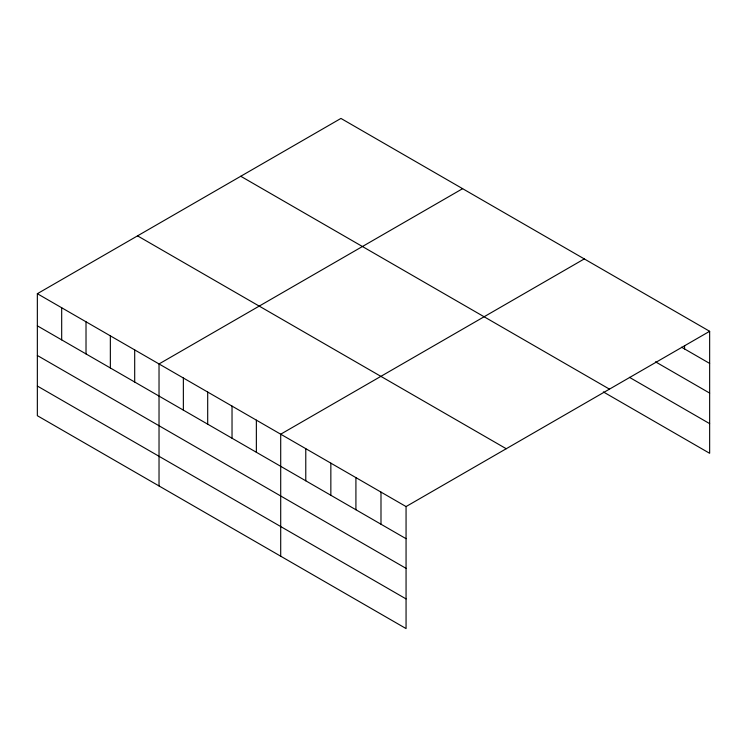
<?xml version="1.0" encoding="UTF-8"?>
<svg xmlns="http://www.w3.org/2000/svg" width="747" height="747" viewBox="0 0 747 747"><rect width="100%" height="100%" fill="white"/><g stroke="black" fill="none" stroke-linecap="round" stroke-linejoin="round"><path stroke-width="1.12" d="M603.343 391.923L709.65 453.298L709.65 331.295L340.94 118.428L37.35 293.702L37.35 415.705L406.06 628.572L406.06 506.569L37.35 293.702M462.617 188.674L159.027 363.948L159.027 485.952M584.285 258.92L280.704 434.194L280.704 556.198M406.06 506.569L709.65 331.295M681.572 347.215L709.65 363.425M655.492 361.819L709.65 393.09M629.422 377.319L709.65 423.642M240.758 176.264L609.468 389.14M137.532 235.856L506.242 448.732M37.35 325.832L406.06 538.699M37.35 355.488L406.06 568.364M37.35 386.04L406.06 598.917M684.579 345.506L684.579 348.952M380.989 492.096L380.989 524.226M355.917 477.622L355.917 509.753M330.846 463.149L330.846 495.28M305.775 448.667L305.775 480.797M256.361 420.15L256.361 452.28M232.028 406.097L232.028 438.228M207.694 392.044L207.694 424.175M183.36 378.001L183.36 410.131M134.693 349.895L134.693 382.025M110.351 335.851L110.351 367.982M86.017 321.798L86.017 353.929M61.684 307.745L61.684 339.876"/></g></svg>
